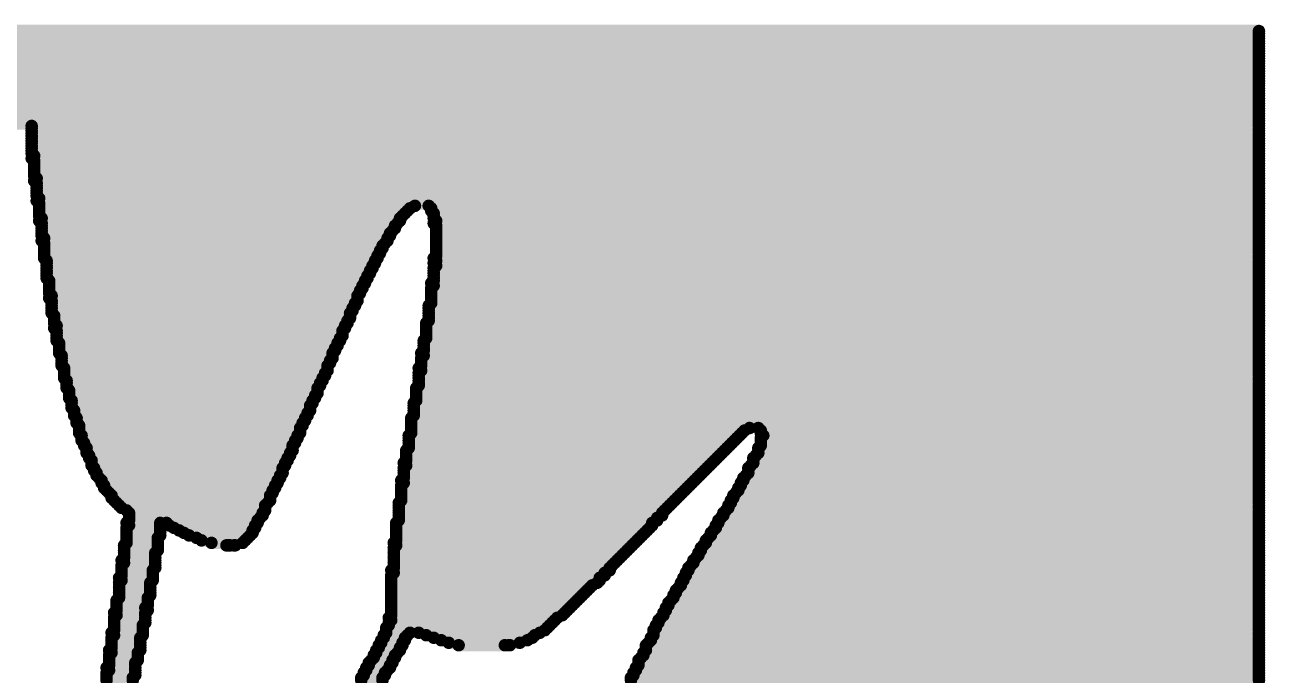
# Model space of a CAD drawing. Extents: x 0 to 127, y 0 to 167.
# Drawn here: x 49.51 to 54.56, y 104.44 to 107.09 of the extents above; entities that cross this region are included whole.
import ezdxf

# ---------------------------------------------------------------- set-up
doc = ezdxf.new("R2010")
doc.units = 0
doc.layers.add('2D_LINE_126', color=222, linetype='CONTINUOUS')

# ---------------------------------------------------------------- blocks, each defined once
blk = doc.blocks.new('SMOOTH_0$0508')
at = {"const_width": 0.0254}
blk.add_lwpolyline([(-0.0127, 0, 1), (0.0127, 0, 1)], format="xyb", close=True, dxfattribs=at)
blk = doc.blocks.new('DRAWING_3017')
at = {"layer": '2D_LINE_126', "const_width": 0.0508}
for points in [[(-1.64592, 14.35608), (8.5598, 14.35608)], [(-1.64592, 14.34592), (8.5598, 14.34592)], [(-1.64592, 14.33576), (8.5598, 14.33576)], [(-1.64592, 14.3256), (8.5598, 14.3256)], [(-1.64592, 14.31544), (8.5598, 14.31544)], [(-1.64592, 14.30528), (8.5598, 14.30528)], [(-1.64592, 14.29512), (8.5598, 14.29512)], [(-1.64592, 14.28496), (8.5598, 14.28496)], [(-1.64592, 14.2748), (8.5598, 14.2748)], [(-1.64592, 14.26464), (8.5598, 14.26464)], [(-1.64592, 14.25448), (8.5598, 14.25448)], [(-1.64592, 14.24432), (8.5598, 14.24432)], [(-1.64592, 14.23416), (8.5598, 14.23416)], [(-1.64592, 14.224), (8.5598, 14.224)], [(-1.64592, 14.21384), (8.5598, 14.21384)], [(-1.64592, 14.20368), (8.5598, 14.20368)], [(-1.64592, 14.19352), (8.5598, 14.19352)], [(-1.64592, 14.18336), (8.5598, 14.18336)], [(-1.64592, 14.1732), (8.5598, 14.1732)], [(-1.64592, 14.16304), (8.5598, 14.16304)], [(-1.64592, 14.15288), (8.5598, 14.15288)], [(-1.64592, 14.14272), (8.5598, 14.14272)], [(-1.64592, 14.13256), (8.5598, 14.13256)], [(-1.64592, 14.1224), (8.5598, 14.1224)], [(-1.64592, 14.11224), (8.5598, 14.11224)], [(-1.64592, 14.10208), (8.5598, 14.10208)], [(-1.64592, 14.09192), (8.5598, 14.09192)], [(-1.64592, 14.08176), (8.5598, 14.08176)], [(-1.64592, 14.0716), (8.5598, 14.0716)], [(-1.64592, 14.06144), (8.5598, 14.06144)], [(-1.64592, 14.05128), (8.5598, 14.05128)], [(-1.64592, 14.04112), (8.5598, 14.04112)], [(-1.64592, 14.03096), (8.5598, 14.03096)], [(-1.64592, 14.0208), (8.5598, 14.0208)], [(-1.64592, 14.01064), (8.5598, 14.01064)], [(-1.64592, 14.00048), (8.5598, 14.00048)], [(-1.64592, 13.99032), (8.5598, 13.99032)], [(-1.64592, 13.98016), (8.5598, 13.98016)], [(3.56616, 13.97), (8.5598, 13.97)], [(3.56616, 13.95984), (8.5598, 13.95984)], [(3.56616, 13.94968), (8.5598, 13.94968)], [(3.56616, 13.93952), (8.5598, 13.93952)], [(3.56616, 13.92936), (8.5598, 13.92936)], [(3.56616, 13.9192), (8.5598, 13.9192)], [(3.56616, 13.90904), (8.5598, 13.90904)], [(3.56616, 13.89888), (8.5598, 13.89888)], [(3.56616, 13.88872), (8.5598, 13.88872)], [(3.56616, 13.87856), (8.5598, 13.87856)], [(3.56616, 13.8684), (8.5598, 13.8684)], [(3.56616, 13.85824), (8.5598, 13.85824)], [(3.56616, 13.83792), (8.5598, 13.83792)], [(3.57632, 13.84808), (8.5598, 13.84808)], [(3.57632, 13.82776), (8.5598, 13.82776)], [(3.57632, 13.8176), (8.5598, 13.8176)], [(3.57632, 13.80744), (8.5598, 13.80744)], [(3.57632, 13.79728), (8.5598, 13.79728)], [(3.57632, 13.78712), (8.5598, 13.78712)], [(3.57632, 13.77696), (8.5598, 13.77696)], [(3.57632, 13.7668), (8.5598, 13.7668)], [(3.58648, 13.75664), (8.5598, 13.75664)], [(3.57632, 13.74648), (8.5598, 13.74648)], [(3.58648, 13.73632), (8.5598, 13.73632)], [(3.58648, 13.72616), (8.5598, 13.72616)], [(3.58648, 13.716), (8.5598, 13.716)], [(3.58648, 13.70584), (8.5598, 13.70584)], [(3.58648, 13.69568), (8.5598, 13.69568)], [(3.58648, 13.68552), (8.5598, 13.68552)], [(3.58648, 13.6652), (8.5598, 13.6652)], [(3.59664, 13.67536), (8.5598, 13.67536)], [(3.59664, 13.65504), (8.5598, 13.65504)], [(3.59664, 13.64488), (5.12572, 13.64488)], [(3.59664, 13.63472), (5.1054, 13.63472)], [(3.59664, 13.62456), (5.09524, 13.62456)], [(3.59664, 13.6144), (5.08508, 13.6144)], [(3.59664, 13.60424), (5.07492, 13.60424)], [(5.1816, 13.64488), (8.5598, 13.64488)], [(5.19176, 13.63472), (8.5598, 13.63472)], [(5.19176, 13.62456), (8.5598, 13.62456)], [(5.20192, 13.6144), (8.5598, 13.6144)], [(5.20192, 13.60424), (8.5598, 13.60424)], [(3.59664, 13.58392), (5.06476, 13.58392)], [(3.6068, 13.59408), (5.06476, 13.59408)], [(3.6068, 13.57376), (5.0546, 13.57376)], [(3.6068, 13.5636), (5.04444, 13.5636)], [(3.6068, 13.55344), (5.04444, 13.55344)], [(5.20192, 13.59408), (8.5598, 13.59408)], [(5.20192, 13.57376), (8.5598, 13.57376)], [(5.21208, 13.58392), (8.5598, 13.58392)], [(5.21208, 13.5636), (8.5598, 13.5636)], [(5.21208, 13.55344), (8.5598, 13.55344)], [(3.6068, 13.54328), (5.03428, 13.54328)], [(3.6068, 13.53312), (5.02412, 13.53312)], [(3.6068, 13.52296), (5.02412, 13.52296)], [(3.6068, 13.50264), (5.01396, 13.50264)], [(3.61696, 13.5128), (5.01396, 13.5128)], [(5.21208, 13.54328), (8.5598, 13.54328)], [(5.21208, 13.53312), (8.5598, 13.53312)], [(5.21208, 13.52296), (8.5598, 13.52296)], [(5.21208, 13.5128), (8.5598, 13.5128)], [(5.21208, 13.50264), (8.5598, 13.50264)], [(3.61696, 13.49248), (5.0038, 13.49248)], [(3.61696, 13.48232), (4.99364, 13.48232)], [(3.61696, 13.47216), (4.99364, 13.47216)], [(3.61696, 13.462), (4.98348, 13.462)], [(3.61696, 13.45184), (4.98348, 13.45184)], [(5.21208, 13.49248), (8.5598, 13.49248)], [(5.21208, 13.48232), (8.5598, 13.48232)], [(5.21208, 13.47216), (8.5598, 13.47216)], [(5.21208, 13.462), (8.5598, 13.462)], [(5.21208, 13.45184), (8.5598, 13.45184)], [(3.61696, 13.44168), (4.97332, 13.44168)], [(3.61696, 13.43152), (4.97332, 13.43152)], [(3.62712, 13.42136), (4.96316, 13.42136)], [(3.62712, 13.4112), (4.96316, 13.4112)], [(3.62712, 13.40104), (4.953, 13.40104)], [(5.20192, 13.43152), (8.5598, 13.43152)], [(5.20192, 13.4112), (8.5598, 13.4112)], [(5.21208, 13.44168), (8.5598, 13.44168)], [(5.21208, 13.42136), (8.5598, 13.42136)], [(5.21208, 13.40104), (8.5598, 13.40104)], [(3.62712, 13.39088), (4.953, 13.39088)], [(3.62712, 13.38072), (4.94284, 13.38072)], [(3.62712, 13.37056), (4.94284, 13.37056)], [(3.62712, 13.3604), (4.93268, 13.3604)], [(3.62712, 13.35024), (4.93268, 13.35024)], [(5.20192, 13.39088), (8.5598, 13.39088)], [(5.20192, 13.38072), (8.5598, 13.38072)], [(5.20192, 13.37056), (8.5598, 13.37056)], [(5.20192, 13.3604), (8.5598, 13.3604)], [(5.20192, 13.35024), (8.5598, 13.35024)], [(3.63728, 13.34008), (4.92252, 13.34008)], [(3.63728, 13.32992), (4.92252, 13.32992)], [(3.63728, 13.31976), (4.91236, 13.31976)], [(3.63728, 13.3096), (4.91236, 13.3096)], [(3.63728, 13.29944), (4.9022, 13.29944)], [(5.19176, 13.32992), (8.5598, 13.32992)], [(5.19176, 13.3096), (8.5598, 13.3096)], [(5.19176, 13.29944), (8.5598, 13.29944)], [(5.20192, 13.34008), (8.5598, 13.34008)], [(5.20192, 13.31976), (8.5598, 13.31976)], [(3.63728, 13.28928), (4.9022, 13.28928)], [(3.63728, 13.26896), (4.89204, 13.26896)], [(3.64744, 13.27912), (4.89204, 13.27912)], [(3.64744, 13.2588), (4.89204, 13.2588)], [(3.64744, 13.24864), (4.88188, 13.24864)], [(5.19176, 13.28928), (8.5598, 13.28928)], [(5.19176, 13.27912), (8.5598, 13.27912)], [(5.19176, 13.26896), (8.5598, 13.26896)], [(5.19176, 13.2588), (8.5598, 13.2588)], [(5.19176, 13.24864), (8.5598, 13.24864)], [(3.64744, 13.23848), (4.88188, 13.23848)], [(3.64744, 13.22832), (4.87172, 13.22832)], [(3.64744, 13.21816), (4.87172, 13.21816)], [(3.64744, 13.208), (4.86156, 13.208)], [(3.6576, 13.19784), (4.86156, 13.19784)], [(5.1816, 13.23848), (8.5598, 13.23848)], [(5.1816, 13.22832), (8.5598, 13.22832)], [(5.1816, 13.21816), (8.5598, 13.21816)], [(5.1816, 13.208), (8.5598, 13.208)], [(5.1816, 13.19784), (8.5598, 13.19784)], [(3.6576, 13.18768), (4.86156, 13.18768)], [(3.6576, 13.17752), (4.8514, 13.17752)], [(3.6576, 13.16736), (4.8514, 13.16736)], [(3.66776, 13.1572), (4.84124, 13.1572)], [(5.17144, 13.16736), (8.5598, 13.16736)], [(5.17144, 13.1572), (8.5598, 13.1572)], [(5.1816, 13.18768), (8.5598, 13.18768)], [(5.1816, 13.17752), (8.5598, 13.17752)], [(3.6576, 13.14704), (4.84124, 13.14704)], [(3.66776, 13.13688), (4.83108, 13.13688)], [(3.66776, 13.12672), (4.83108, 13.12672)], [(3.66776, 13.11656), (4.83108, 13.11656)], [(3.66776, 13.1064), (4.82092, 13.1064)], [(5.17144, 13.14704), (8.5598, 13.14704)], [(5.17144, 13.13688), (8.5598, 13.13688)], [(5.17144, 13.12672), (8.5598, 13.12672)], [(5.17144, 13.11656), (8.5598, 13.11656)], [(5.17144, 13.1064), (8.5598, 13.1064)], [(3.66776, 13.09624), (4.82092, 13.09624)], [(3.67792, 13.08608), (4.81076, 13.08608)], [(3.67792, 13.07592), (4.81076, 13.07592)], [(3.67792, 13.06576), (4.8006, 13.06576)], [(3.67792, 13.0556), (4.8006, 13.0556)], [(5.16128, 13.09624), (8.5598, 13.09624)], [(5.16128, 13.08608), (8.5598, 13.08608)], [(5.16128, 13.07592), (8.5598, 13.07592)], [(5.16128, 13.06576), (8.5598, 13.06576)], [(5.16128, 13.0556), (8.5598, 13.0556)], [(3.67792, 13.04544), (4.79044, 13.04544)], [(3.68808, 13.03528), (4.79044, 13.03528)], [(3.68808, 13.02512), (4.79044, 13.02512)], [(3.68808, 13.01496), (4.78028, 13.01496)], [(3.68808, 13.0048), (4.78028, 13.0048)], [(5.15112, 13.04544), (8.5598, 13.04544)], [(5.15112, 13.02512), (8.5598, 13.02512)], [(5.15112, 13.01496), (8.5598, 13.01496)], [(5.15112, 13.0048), (8.5598, 13.0048)], [(5.16128, 13.03528), (8.5598, 13.03528)], [(3.68808, 12.99464), (4.77012, 12.99464)], [(3.69824, 12.98448), (4.77012, 12.98448)], [(3.69824, 12.97432), (4.77012, 12.97432)], [(3.69824, 12.96416), (4.75996, 12.96416)], [(3.69824, 12.954), (4.75996, 12.954)], [(5.14096, 12.98448), (8.5598, 12.98448)], [(5.14096, 12.96416), (8.5598, 12.96416)], [(5.14096, 12.954), (8.5598, 12.954)], [(5.15112, 12.99464), (8.5598, 12.99464)], [(5.15112, 12.97432), (8.5598, 12.97432)], [(3.69824, 12.94384), (4.7498, 12.94384)], [(3.7084, 12.93368), (4.7498, 12.93368)], [(3.7084, 12.92352), (4.73964, 12.92352)], [(3.7084, 12.91336), (4.73964, 12.91336)], [(3.7084, 12.9032), (4.72948, 12.9032)], [(5.1308, 12.9032), (8.5598, 12.9032)], [(5.14096, 12.94384), (8.5598, 12.94384)], [(5.14096, 12.93368), (8.5598, 12.93368)], [(5.14096, 12.92352), (8.5598, 12.92352)], [(5.14096, 12.91336), (8.5598, 12.91336)], [(3.71856, 12.89304), (4.72948, 12.89304)], [(3.71856, 12.88288), (4.72948, 12.88288)], [(3.71856, 12.87272), (4.71932, 12.87272)], [(3.71856, 12.86256), (4.71932, 12.86256)], [(3.72872, 12.8524), (4.70916, 12.8524)], [(5.1308, 12.89304), (8.5598, 12.89304)], [(5.1308, 12.88288), (8.5598, 12.88288)], [(5.1308, 12.87272), (8.5598, 12.87272)], [(5.1308, 12.86256), (8.5598, 12.86256)], [(5.1308, 12.8524), (8.5598, 12.8524)], [(3.72872, 12.84224), (4.70916, 12.84224)], [(3.72872, 12.83208), (4.699, 12.83208)], [(3.72872, 12.82192), (4.699, 12.82192)], [(3.73888, 12.81176), (4.699, 12.81176)], [(3.73888, 12.8016), (4.68884, 12.8016)], [(5.12064, 12.84224), (8.5598, 12.84224)], [(5.12064, 12.83208), (8.5598, 12.83208)], [(5.12064, 12.82192), (8.5598, 12.82192)], [(5.12064, 12.81176), (8.5598, 12.81176)], [(5.12064, 12.8016), (8.5598, 12.8016)], [(3.73888, 12.79144), (4.68884, 12.79144)], [(3.74904, 12.78128), (4.67868, 12.78128)], [(3.74904, 12.77112), (4.67868, 12.77112)], [(3.74904, 12.76096), (4.66852, 12.76096)], [(3.7592, 12.7508), (4.66852, 12.7508)], [(5.11048, 12.78128), (8.5598, 12.78128)], [(5.11048, 12.77112), (8.5598, 12.77112)], [(5.11048, 12.76096), (8.5598, 12.76096)], [(5.11048, 12.7508), (8.5598, 12.7508)], [(5.12064, 12.79144), (8.5598, 12.79144)], [(3.7592, 12.74064), (4.65836, 12.74064)], [(3.7592, 12.73048), (4.65836, 12.73048)], [(3.7592, 12.72032), (4.65836, 12.72032)], [(3.76936, 12.71016), (4.6482, 12.71016)], [(3.76936, 12.7), (4.6482, 12.7)], [(5.10032, 12.71016), (6.44652, 12.71016)], [(5.10032, 12.7), (6.43636, 12.7)], [(5.11048, 12.74064), (6.48716, 12.74064)], [(5.11048, 12.73048), (6.46684, 12.73048)], [(5.11048, 12.72032), (6.45668, 12.72032)], [(6.52272, 12.74064), (8.5598, 12.74064)], [(6.53288, 12.73048), (8.5598, 12.73048)], [(6.53288, 12.72032), (8.5598, 12.72032)], [(6.53288, 12.7), (8.5598, 12.7)], [(6.54304, 12.71016), (8.5598, 12.71016)], [(3.76936, 12.68984), (4.63804, 12.68984)], [(3.77952, 12.67968), (4.63804, 12.67968)], [(3.77952, 12.66952), (4.62788, 12.66952)], [(3.78968, 12.65936), (4.62788, 12.65936)], [(3.78968, 12.6492), (4.62788, 12.6492)], [(5.09016, 12.6492), (6.38556, 12.6492)], [(5.10032, 12.68984), (6.4262, 12.68984)], [(5.10032, 12.67968), (6.41604, 12.67968)], [(5.10032, 12.66952), (6.40588, 12.66952)], [(5.10032, 12.65936), (6.39572, 12.65936)], [(6.52272, 12.65936), (8.5598, 12.65936)], [(6.52272, 12.6492), (8.5598, 12.6492)], [(6.53288, 12.68984), (8.5598, 12.68984)], [(6.53288, 12.67968), (8.5598, 12.67968)], [(6.53288, 12.66952), (8.5598, 12.66952)], [(3.78968, 12.63904), (4.61772, 12.63904)], [(3.79984, 12.62888), (4.61772, 12.62888)], [(3.79984, 12.61872), (4.60756, 12.61872)], [(3.81, 12.60856), (4.60756, 12.60856)], [(3.81, 12.5984), (4.5974, 12.5984)], [(5.08, 12.5984), (6.33476, 12.5984)], [(5.09016, 12.63904), (6.3754, 12.63904)], [(5.09016, 12.62888), (6.36524, 12.62888)], [(5.09016, 12.61872), (6.35508, 12.61872)], [(5.09016, 12.60856), (6.34492, 12.60856)], [(6.5024, 12.61872), (8.5598, 12.61872)], [(6.5024, 12.60856), (8.5598, 12.60856)], [(6.5024, 12.5984), (8.5598, 12.5984)], [(6.51256, 12.62888), (8.5598, 12.62888)], [(6.52272, 12.63904), (8.5598, 12.63904)], [(3.81, 12.58824), (4.5974, 12.58824)], [(3.82016, 12.57808), (4.58724, 12.57808)], [(3.82016, 12.56792), (4.58724, 12.56792)], [(3.83032, 12.55776), (4.58724, 12.55776)], [(3.83032, 12.5476), (4.57708, 12.5476)], [(5.08, 12.57808), (6.31444, 12.57808)], [(5.08, 12.56792), (6.30428, 12.56792)], [(5.08, 12.55776), (6.29412, 12.55776)], [(5.08, 12.5476), (6.28396, 12.5476)], [(5.09016, 12.58824), (6.3246, 12.58824)], [(6.47192, 12.5476), (8.5598, 12.5476)], [(6.48208, 12.57808), (8.5598, 12.57808)], [(6.48208, 12.56792), (8.5598, 12.56792)], [(6.48208, 12.55776), (8.5598, 12.55776)], [(6.49224, 12.58824), (8.5598, 12.58824)], [(3.84048, 12.53744), (4.57708, 12.53744)], [(3.85064, 12.52728), (4.56692, 12.52728)], [(3.85064, 12.51712), (4.56692, 12.51712)], [(3.8608, 12.50696), (4.55676, 12.50696)], [(3.8608, 12.4968), (4.55676, 12.4968)], [(5.06984, 12.52728), (6.26364, 12.52728)], [(5.06984, 12.50696), (6.24332, 12.50696)], [(5.06984, 12.4968), (6.23316, 12.4968)], [(5.08, 12.53744), (6.2738, 12.53744)], [(5.08, 12.51712), (6.25348, 12.51712)], [(6.44144, 12.4968), (8.5598, 12.4968)], [(6.4516, 12.51712), (8.5598, 12.51712)], [(6.4516, 12.50696), (8.5598, 12.50696)], [(6.46176, 12.53744), (8.5598, 12.53744)], [(6.46176, 12.52728), (8.5598, 12.52728)], [(3.87096, 12.48664), (4.5466, 12.48664)], [(3.88112, 12.47648), (4.5466, 12.47648)], [(3.89128, 12.46632), (4.53644, 12.46632)], [(3.89128, 12.45616), (4.53644, 12.45616)], [(3.90144, 12.446), (4.53644, 12.446)], [(5.06984, 12.48664), (6.223, 12.48664)], [(5.06984, 12.47648), (6.21284, 12.47648)], [(5.06984, 12.46632), (6.20268, 12.46632)], [(5.06984, 12.45616), (6.19252, 12.45616)], [(5.06984, 12.446), (6.18236, 12.446)], [(6.41096, 12.446), (8.5598, 12.446)], [(6.42112, 12.46632), (8.5598, 12.46632)], [(6.42112, 12.45616), (8.5598, 12.45616)], [(6.43128, 12.47648), (8.5598, 12.47648)], [(6.44144, 12.48664), (8.5598, 12.48664)], [(3.9116, 12.43584), (4.52628, 12.43584)], [(3.92176, 12.42568), (4.51612, 12.42568)], [(3.93192, 12.41552), (4.51612, 12.41552)], [(3.95224, 12.40536), (4.51612, 12.40536)], [(3.9624, 12.3952), (4.50596, 12.3952)], [(5.05968, 12.43584), (6.1722, 12.43584)], [(5.05968, 12.42568), (6.16204, 12.42568)], [(5.05968, 12.41552), (6.15188, 12.41552)], [(5.05968, 12.40536), (6.14172, 12.40536)], [(5.05968, 12.3952), (6.13156, 12.3952)], [(6.38048, 12.3952), (8.5598, 12.3952)], [(6.39064, 12.40536), (8.5598, 12.40536)], [(6.4008, 12.42568), (8.5598, 12.42568)], [(6.4008, 12.41552), (8.5598, 12.41552)], [(6.41096, 12.43584), (8.5598, 12.43584)], [(3.95224, 12.35456), (4.0894, 12.35456)], [(3.9624, 12.38504), (4.50596, 12.38504)], [(3.9624, 12.37488), (4.4958, 12.37488)], [(3.9624, 12.36472), (4.48564, 12.36472)], [(3.9624, 12.3444), (4.0894, 12.3444)], [(4.1148, 12.35456), (4.48564, 12.35456)], [(4.12496, 12.3444), (4.47548, 12.3444)], [(5.04952, 12.35456), (6.09092, 12.35456)], [(5.04952, 12.3444), (6.09092, 12.3444)], [(5.05968, 12.38504), (6.13156, 12.38504)], [(5.05968, 12.37488), (6.11124, 12.37488)], [(5.05968, 12.36472), (6.11124, 12.36472)], [(6.35, 12.3444), (8.5598, 12.3444)], [(6.36016, 12.36472), (8.5598, 12.36472)], [(6.36016, 12.35456), (8.5598, 12.35456)], [(6.37032, 12.37488), (8.5598, 12.37488)], [(6.38048, 12.38504), (8.5598, 12.38504)], [(3.95224, 12.33424), (4.0894, 12.33424)], [(3.95224, 12.32408), (4.0894, 12.32408)], [(3.95224, 12.31392), (4.0894, 12.31392)], [(3.95224, 12.30376), (4.0894, 12.30376)], [(3.95224, 12.2936), (4.07924, 12.2936)], [(4.14528, 12.33424), (4.47548, 12.33424)], [(4.1656, 12.32408), (4.46532, 12.32408)], [(4.18592, 12.31392), (4.46532, 12.31392)], [(4.20624, 12.30376), (4.45516, 12.30376)], [(4.23672, 12.2936), (4.445, 12.2936)], [(5.04952, 12.33424), (6.08076, 12.33424)], [(5.04952, 12.32408), (6.0706, 12.32408)], [(5.04952, 12.31392), (6.06044, 12.31392)], [(5.04952, 12.30376), (6.05028, 12.30376)], [(5.04952, 12.2936), (6.04012, 12.2936)], [(6.31952, 12.2936), (8.5598, 12.2936)], [(6.32968, 12.31392), (8.5598, 12.31392)], [(6.32968, 12.30376), (8.5598, 12.30376)], [(6.33984, 12.32408), (8.5598, 12.32408)], [(6.35, 12.33424), (8.5598, 12.33424)], [(3.94208, 12.26312), (4.07924, 12.26312)], [(3.94208, 12.25296), (4.07924, 12.25296)], [(3.94208, 12.2428), (4.07924, 12.2428)], [(3.95224, 12.28344), (4.07924, 12.28344)], [(3.95224, 12.27328), (4.07924, 12.27328)], [(4.25704, 12.28344), (4.43484, 12.28344)], [(4.29768, 12.27328), (4.42468, 12.27328)], [(4.35864, 12.26312), (4.37388, 12.26312)], [(4.38912, 12.26312), (4.3942, 12.26312)], [(5.03936, 12.27328), (6.0198, 12.27328)], [(5.03936, 12.25296), (5.99948, 12.25296)], [(5.03936, 12.2428), (5.98932, 12.2428)], [(5.04952, 12.28344), (6.02996, 12.28344)], [(5.04952, 12.26312), (6.00964, 12.26312)], [(6.28904, 12.25296), (8.5598, 12.25296)], [(6.28904, 12.2428), (8.5598, 12.2428)], [(6.2992, 12.26312), (8.5598, 12.26312)], [(6.30936, 12.28344), (8.5598, 12.28344)], [(6.30936, 12.27328), (8.5598, 12.27328)], [(3.93192, 12.20216), (4.06908, 12.20216)], [(3.94208, 12.23264), (4.06908, 12.23264)], [(3.94208, 12.22248), (4.06908, 12.22248)], [(3.94208, 12.21232), (4.06908, 12.21232)], [(3.94208, 12.192), (4.06908, 12.192)], [(5.03936, 12.23264), (5.97916, 12.23264)], [(5.03936, 12.22248), (5.969, 12.22248)], [(5.03936, 12.21232), (5.95884, 12.21232)], [(5.03936, 12.20216), (5.94868, 12.20216)], [(5.03936, 12.192), (5.93852, 12.192)], [(6.25856, 12.20216), (8.5598, 12.20216)], [(6.25856, 12.192), (8.5598, 12.192)], [(6.26872, 12.21232), (8.5598, 12.21232)], [(6.27888, 12.23264), (8.5598, 12.23264)], [(6.27888, 12.22248), (8.5598, 12.22248)], [(3.93192, 12.18184), (4.06908, 12.18184)], [(3.93192, 12.17168), (4.06908, 12.17168)], [(3.93192, 12.16152), (4.05892, 12.16152)], [(3.93192, 12.15136), (4.05892, 12.15136)], [(3.93192, 12.1412), (4.05892, 12.1412)], [(5.0292, 12.16152), (5.9182, 12.16152)], [(5.0292, 12.1412), (5.89788, 12.1412)], [(5.03936, 12.18184), (5.92836, 12.18184)], [(5.03936, 12.17168), (5.9182, 12.17168)], [(5.03936, 12.15136), (5.89788, 12.15136)], [(6.22808, 12.15136), (8.5598, 12.15136)], [(6.22808, 12.1412), (8.5598, 12.1412)], [(6.23824, 12.17168), (8.5598, 12.17168)], [(6.23824, 12.16152), (8.5598, 12.16152)], [(6.2484, 12.18184), (8.5598, 12.18184)], [(3.92176, 12.13104), (4.05892, 12.13104)], [(3.92176, 12.11072), (4.04876, 12.11072)], [(3.92176, 12.10056), (4.04876, 12.10056)], [(3.92176, 12.0904), (4.04876, 12.0904)], [(3.93192, 12.12088), (4.05892, 12.12088)], [(5.0292, 12.13104), (5.87756, 12.13104)], [(5.0292, 12.12088), (5.87756, 12.12088)], [(5.0292, 12.11072), (5.8674, 12.11072)], [(5.0292, 12.10056), (5.84708, 12.10056)], [(5.0292, 12.0904), (5.83692, 12.0904)], [(6.1976, 12.0904), (8.5598, 12.0904)], [(6.20776, 12.11072), (8.5598, 12.11072)], [(6.20776, 12.10056), (8.5598, 12.10056)], [(6.21792, 12.13104), (8.5598, 12.13104)], [(6.21792, 12.12088), (8.5598, 12.12088)], [(3.9116, 12.0396), (4.0386, 12.0396)], [(3.92176, 12.08024), (4.04876, 12.08024)], [(3.92176, 12.07008), (4.04876, 12.07008)], [(3.92176, 12.05992), (4.04876, 12.05992)], [(3.92176, 12.04976), (4.0386, 12.04976)], [(5.0292, 12.08024), (5.82676, 12.08024)], [(5.0292, 12.07008), (5.8166, 12.07008)], [(5.0292, 12.05992), (5.80644, 12.05992)], [(5.0292, 12.04976), (5.79628, 12.04976)], [(5.0292, 12.0396), (5.78612, 12.0396)], [(6.16712, 12.0396), (8.5598, 12.0396)], [(6.17728, 12.05992), (8.5598, 12.05992)], [(6.17728, 12.04976), (8.5598, 12.04976)], [(6.18744, 12.08024), (8.5598, 12.08024)], [(6.18744, 12.07008), (8.5598, 12.07008)], [(3.90144, 11.9888), (4.02844, 11.9888)], [(3.9116, 12.02944), (4.0386, 12.02944)], [(3.9116, 12.01928), (4.0386, 12.01928)], [(3.9116, 12.00912), (4.02844, 12.00912)], [(3.9116, 11.99896), (4.0386, 11.99896)], [(5.0292, 12.02944), (5.77596, 12.02944)], [(5.0292, 12.01928), (5.7658, 12.01928)], [(5.0292, 12.00912), (5.75564, 12.00912)], [(5.0292, 11.99896), (5.74548, 11.99896)], [(5.0292, 11.9888), (5.73532, 11.9888)], [(6.13664, 11.9888), (8.5598, 11.9888)], [(6.1468, 12.00912), (8.5598, 12.00912)], [(6.1468, 11.99896), (8.5598, 11.99896)], [(6.15696, 12.02944), (8.5598, 12.02944)], [(6.15696, 12.01928), (8.5598, 12.01928)], [(3.90144, 11.96848), (4.02844, 11.96848)], [(3.90144, 11.95832), (4.02844, 11.95832)], [(3.90144, 11.94816), (4.02844, 11.94816)], [(3.90144, 11.938), (4.01828, 11.938)], [(3.9116, 11.97864), (4.02844, 11.97864)], [(5.01904, 11.96848), (5.70484, 11.96848)], [(5.01904, 11.94816), (5.68452, 11.94816)], [(5.01904, 11.938), (5.67436, 11.938)], [(5.0292, 11.97864), (5.72516, 11.97864)], [(5.0292, 11.95832), (5.69468, 11.95832)], [(6.10616, 11.938), (8.5598, 11.938)], [(6.11632, 11.95832), (8.5598, 11.95832)], [(6.11632, 11.94816), (8.5598, 11.94816)], [(6.12648, 11.96848), (8.5598, 11.96848)], [(6.13664, 11.97864), (8.5598, 11.97864)], [(3.89128, 11.90752), (4.01828, 11.90752)], [(3.89128, 11.8872), (4.00812, 11.8872)], [(3.90144, 11.92784), (4.01828, 11.92784)], [(3.90144, 11.91768), (4.01828, 11.91768)], [(3.90144, 11.89736), (4.01828, 11.89736)], [(4.99872, 11.89736), (5.09524, 11.89736)], [(4.99872, 11.8872), (5.08508, 11.8872)], [(5.00888, 11.92784), (5.6642, 11.92784)], [(5.00888, 11.91768), (5.65404, 11.91768)], [(5.00888, 11.90752), (5.1054, 11.90752)], [(5.14096, 11.90752), (5.63372, 11.90752)], [(5.17144, 11.89736), (5.6134, 11.89736)], [(5.20192, 11.8872), (5.60324, 11.8872)], [(6.08584, 11.8872), (8.5598, 11.8872)], [(6.096, 11.91768), (8.5598, 11.91768)], [(6.096, 11.90752), (8.5598, 11.90752)], [(6.096, 11.89736), (8.5598, 11.89736)], [(6.10616, 11.92784), (8.5598, 11.92784)], [(3.88112, 11.8364), (4.00812, 11.8364)], [(3.89128, 11.87704), (4.00812, 11.87704)], [(3.89128, 11.86688), (4.00812, 11.86688)], [(3.89128, 11.85672), (4.00812, 11.85672)], [(3.89128, 11.84656), (4.00812, 11.84656)], [(4.96824, 11.8364), (5.06476, 11.8364)], [(4.9784, 11.85672), (5.07492, 11.85672)], [(4.9784, 11.84656), (5.06476, 11.84656)], [(4.98856, 11.87704), (5.08508, 11.87704)], [(4.98856, 11.86688), (5.07492, 11.86688)], [(5.2324, 11.87704), (5.58292, 11.87704)], [(5.26288, 11.86688), (5.55244, 11.86688)], [(5.30352, 11.85672), (5.49148, 11.85672)], [(5.50672, 11.85672), (5.5118, 11.85672)], [(6.06552, 11.85672), (8.5598, 11.85672)], [(6.06552, 11.84656), (8.5598, 11.84656)], [(6.06552, 11.8364), (8.5598, 11.8364)], [(6.07568, 11.86688), (8.5598, 11.86688)], [(6.08584, 11.87704), (8.5598, 11.87704)], [(3.88112, 11.81608), (3.99796, 11.81608)], [(3.88112, 11.80592), (3.99796, 11.80592)], [(3.88112, 11.79576), (3.99796, 11.79576)], [(3.88112, 11.7856), (3.9878, 11.7856)], [(3.89128, 11.82624), (3.99796, 11.82624)], [(4.93776, 11.7856), (5.03428, 11.7856)], [(4.94792, 11.79576), (5.03428, 11.79576)], [(4.95808, 11.81608), (5.04444, 11.81608)], [(4.95808, 11.80592), (5.04444, 11.80592)], [(4.96824, 11.82624), (5.0546, 11.82624)], [(6.03504, 11.79576), (8.5598, 11.79576)], [(6.03504, 11.7856), (8.5598, 11.7856)], [(6.0452, 11.80592), (8.5598, 11.80592)], [(6.05536, 11.82624), (8.5598, 11.82624)], [(6.05536, 11.81608), (8.5598, 11.81608)], [(3.87096, 11.76528), (3.9878, 11.76528)], [(3.87096, 11.74496), (3.9878, 11.74496)], [(3.87096, 11.7348), (3.9878, 11.7348)], [(3.88112, 11.77544), (3.9878, 11.77544)], [(3.88112, 11.75512), (3.9878, 11.75512)], [(4.91744, 11.74496), (5.0038, 11.74496)], [(4.91744, 11.7348), (5.0038, 11.7348)], [(4.9276, 11.76528), (5.02412, 11.76528)], [(4.9276, 11.75512), (5.01396, 11.75512)], [(4.93776, 11.77544), (5.02412, 11.77544)], [(6.01472, 11.74496), (8.5598, 11.74496)], [(6.01472, 11.7348), (8.5598, 11.7348)], [(6.02488, 11.76528), (8.5598, 11.76528)], [(6.02488, 11.75512), (8.5598, 11.75512)], [(6.03504, 11.77544), (8.5598, 11.77544)], [(3.87096, 11.72464), (3.97764, 11.72464)], [(3.87096, 11.71448), (3.97764, 11.71448)], [(4.90728, 11.72464), (4.99364, 11.72464)], [(4.90728, 11.71448), (4.99364, 11.71448)], [(6.00456, 11.72464), (8.5598, 11.72464)], [(6.00456, 11.71448), (8.5598, 11.71448)]]:
    blk.add_lwpolyline(points, dxfattribs=at)
at = {"layer": '2D_LINE_126'}
for p in [(8.5598, 14.35608), (8.5598, 14.34592), (8.5598, 14.33576), (8.5598, 14.3256), (8.5598, 14.31544), (8.5598, 14.30528), (8.5598, 14.29512), (8.5598, 14.28496), (8.5598, 14.2748), (8.5598, 14.26464), (8.5598, 14.25448), (8.5598, 14.24432), (8.5598, 14.23416), (8.5598, 14.224), (8.5598, 14.21384), (8.5598, 14.20368), (8.5598, 14.19352), (8.5598, 14.18336), (8.5598, 14.1732), (8.5598, 14.16304), (8.5598, 14.15288), (8.5598, 14.14272), (8.5598, 14.13256), (8.5598, 14.1224), (8.5598, 14.11224), (8.5598, 14.10208), (8.5598, 14.09192), (8.5598, 14.08176), (8.5598, 14.0716), (8.5598, 14.06144), (8.5598, 14.05128), (8.5598, 14.04112), (8.5598, 14.03096), (8.5598, 14.0208), (8.5598, 14.01064), (3.56616, 13.97), (3.56616, 13.95984), (8.5598, 14.00048), (8.5598, 13.99032), (8.5598, 13.98016), (8.5598, 13.97), (8.5598, 13.95984), (3.56616, 13.94968), (3.56616, 13.93952), (3.56616, 13.92936), (3.56616, 13.9192), (3.56616, 13.90904), (8.5598, 13.94968), (8.5598, 13.93952), (8.5598, 13.92936), (8.5598, 13.9192), (8.5598, 13.90904), (3.56616, 13.89888), (3.56616, 13.88872), (3.56616, 13.87856), (3.56616, 13.8684), (3.56616, 13.85824), (8.5598, 13.89888), (8.5598, 13.88872), (8.5598, 13.87856), (8.5598, 13.8684), (8.5598, 13.85824), (3.56616, 13.83792), (3.57632, 13.84808), (3.57632, 13.82776), (3.57632, 13.8176), (3.57632, 13.80744), (8.5598, 13.84808), (8.5598, 13.83792), (8.5598, 13.82776), (8.5598, 13.8176), (8.5598, 13.80744), (3.57632, 13.79728), (3.57632, 13.78712), (3.57632, 13.77696), (3.57632, 13.7668), (3.58648, 13.75664), (8.5598, 13.79728), (8.5598, 13.78712), (8.5598, 13.77696), (8.5598, 13.7668), (8.5598, 13.75664), (3.57632, 13.74648), (3.58648, 13.73632), (3.58648, 13.72616), (3.58648, 13.716), (3.58648, 13.70584), (8.5598, 13.74648), (8.5598, 13.73632), (8.5598, 13.72616), (8.5598, 13.716), (8.5598, 13.70584), (3.58648, 13.69568), (3.58648, 13.68552), (3.58648, 13.6652), (3.59664, 13.67536), (3.59664, 13.65504), (8.5598, 13.69568), (8.5598, 13.68552), (8.5598, 13.67536), (8.5598, 13.6652), (8.5598, 13.65504), (3.59664, 13.64488), (3.59664, 13.63472), (3.59664, 13.62456), (3.59664, 13.6144), (3.59664, 13.60424), (5.07492, 13.60424), (5.08508, 13.6144), (5.09524, 13.62456), (5.1054, 13.63472), (5.12572, 13.64488), (5.1816, 13.64488), (5.19176, 13.63472), (5.19176, 13.62456), (5.20192, 13.6144), (5.20192, 13.60424), (8.5598, 13.64488), (8.5598, 13.63472), (8.5598, 13.62456), (8.5598, 13.6144), (8.5598, 13.60424), (3.59664, 13.58392), (3.6068, 13.59408), (3.6068, 13.57376), (3.6068, 13.5636), (3.6068, 13.55344), (5.04444, 13.5636), (5.04444, 13.55344), (5.0546, 13.57376), (5.06476, 13.59408), (5.06476, 13.58392), (5.20192, 13.59408), (5.20192, 13.57376), (5.21208, 13.58392), (5.21208, 13.5636), (5.21208, 13.55344), (8.5598, 13.59408), (8.5598, 13.58392), (8.5598, 13.57376), (8.5598, 13.5636), (8.5598, 13.55344), (3.6068, 13.54328), (3.6068, 13.53312), (3.6068, 13.52296), (3.6068, 13.50264), (3.61696, 13.5128), (5.01396, 13.5128), (5.01396, 13.50264), (5.02412, 13.53312), (5.02412, 13.52296), (5.03428, 13.54328), (5.21208, 13.54328), (5.21208, 13.53312), (5.21208, 13.52296), (5.21208, 13.5128), (5.21208, 13.50264), (8.5598, 13.54328), (8.5598, 13.53312), (8.5598, 13.52296), (8.5598, 13.5128), (8.5598, 13.50264), (3.61696, 13.49248), (3.61696, 13.48232), (3.61696, 13.47216), (3.61696, 13.462), (3.61696, 13.45184), (4.98348, 13.462), (4.98348, 13.45184), (4.99364, 13.48232), (4.99364, 13.47216), (5.0038, 13.49248), (5.21208, 13.49248), (5.21208, 13.48232), (5.21208, 13.47216), (5.21208, 13.462), (5.21208, 13.45184), (8.5598, 13.49248), (8.5598, 13.48232), (8.5598, 13.47216), (8.5598, 13.462), (8.5598, 13.45184), (3.61696, 13.44168), (3.61696, 13.43152), (3.62712, 13.42136), (3.62712, 13.4112), (3.62712, 13.40104), (4.953, 13.40104), (4.96316, 13.42136), (4.96316, 13.4112), (4.97332, 13.44168), (4.97332, 13.43152), (5.20192, 13.43152), (5.20192, 13.4112), (5.21208, 13.44168), (5.21208, 13.42136), (5.21208, 13.40104), (8.5598, 13.44168), (8.5598, 13.43152), (8.5598, 13.42136), (8.5598, 13.4112), (8.5598, 13.40104), (3.62712, 13.39088), (3.62712, 13.38072), (3.62712, 13.37056), (3.62712, 13.3604), (3.62712, 13.35024), (4.93268, 13.3604), (4.93268, 13.35024), (4.94284, 13.38072), (4.94284, 13.37056), (4.953, 13.39088), (5.20192, 13.39088), (5.20192, 13.38072), (5.20192, 13.37056), (5.20192, 13.3604), (5.20192, 13.35024), (8.5598, 13.39088), (8.5598, 13.38072), (8.5598, 13.37056), (8.5598, 13.3604), (8.5598, 13.35024), (3.63728, 13.34008), (3.63728, 13.32992), (3.63728, 13.31976), (3.63728, 13.3096), (3.63728, 13.29944), (4.9022, 13.29944), (4.91236, 13.31976), (4.91236, 13.3096), (4.92252, 13.34008), (4.92252, 13.32992), (5.19176, 13.32992), (5.19176, 13.3096), (5.19176, 13.29944), (5.20192, 13.34008), (5.20192, 13.31976), (8.5598, 13.34008), (8.5598, 13.32992), (8.5598, 13.31976), (8.5598, 13.3096), (8.5598, 13.29944), (3.63728, 13.28928), (3.63728, 13.26896), (3.64744, 13.27912), (3.64744, 13.2588), (3.64744, 13.24864), (4.88188, 13.24864), (4.89204, 13.27912), (4.89204, 13.26896), (4.89204, 13.2588), (4.9022, 13.28928), (5.19176, 13.28928), (5.19176, 13.27912), (5.19176, 13.26896), (5.19176, 13.2588), (5.19176, 13.24864), (8.5598, 13.28928), (8.5598, 13.27912), (8.5598, 13.26896), (8.5598, 13.2588), (8.5598, 13.24864), (3.64744, 13.23848), (3.64744, 13.22832), (3.64744, 13.21816), (3.64744, 13.208), (3.6576, 13.19784), (4.86156, 13.208), (4.86156, 13.19784), (4.87172, 13.22832), (4.87172, 13.21816), (4.88188, 13.23848), (5.1816, 13.23848), (5.1816, 13.22832), (5.1816, 13.21816), (5.1816, 13.208), (5.1816, 13.19784), (8.5598, 13.23848), (8.5598, 13.22832), (8.5598, 13.21816), (8.5598, 13.208), (8.5598, 13.19784), (3.6576, 13.18768), (3.6576, 13.17752), (3.6576, 13.16736), (3.66776, 13.1572), (4.84124, 13.1572), (4.8514, 13.17752), (4.8514, 13.16736), (4.86156, 13.18768), (5.17144, 13.16736), (5.17144, 13.1572), (5.1816, 13.18768), (5.1816, 13.17752), (8.5598, 13.18768), (8.5598, 13.17752), (8.5598, 13.16736), (8.5598, 13.1572), (3.6576, 13.14704), (3.66776, 13.13688), (3.66776, 13.12672), (3.66776, 13.11656), (3.66776, 13.1064), (4.82092, 13.1064), (4.83108, 13.13688), (4.83108, 13.12672), (4.83108, 13.11656), (4.84124, 13.14704), (5.17144, 13.14704), (5.17144, 13.13688), (5.17144, 13.12672), (5.17144, 13.11656), (5.17144, 13.1064), (8.5598, 13.14704), (8.5598, 13.13688), (8.5598, 13.12672), (8.5598, 13.11656), (8.5598, 13.1064), (3.66776, 13.09624), (3.67792, 13.08608), (3.67792, 13.07592), (3.67792, 13.06576), (3.67792, 13.0556), (4.8006, 13.06576), (4.8006, 13.0556), (4.81076, 13.08608), (4.81076, 13.07592), (4.82092, 13.09624), (5.16128, 13.09624), (5.16128, 13.08608), (5.16128, 13.07592), (5.16128, 13.06576), (5.16128, 13.0556), (8.5598, 13.09624), (8.5598, 13.08608), (8.5598, 13.07592), (8.5598, 13.06576), (8.5598, 13.0556), (3.67792, 13.04544), (3.68808, 13.03528), (3.68808, 13.02512), (3.68808, 13.01496), (3.68808, 13.0048), (4.78028, 13.01496), (4.78028, 13.0048), (4.79044, 13.04544), (4.79044, 13.03528), (4.79044, 13.02512), (5.15112, 13.04544), (5.15112, 13.02512), (5.15112, 13.01496), (5.15112, 13.0048), (5.16128, 13.03528), (8.5598, 13.04544), (8.5598, 13.03528), (8.5598, 13.02512), (8.5598, 13.01496), (8.5598, 13.0048), (3.68808, 12.99464), (3.69824, 12.98448), (3.69824, 12.97432), (3.69824, 12.96416), (3.69824, 12.954), (4.75996, 12.96416), (4.75996, 12.954), (4.77012, 12.99464), (4.77012, 12.98448), (4.77012, 12.97432), (5.14096, 12.98448), (5.14096, 12.96416), (5.14096, 12.954), (5.15112, 12.99464), (5.15112, 12.97432), (8.5598, 12.99464), (8.5598, 12.98448), (8.5598, 12.97432), (8.5598, 12.96416), (8.5598, 12.954), (3.69824, 12.94384), (3.7084, 12.93368), (3.7084, 12.92352), (3.7084, 12.91336), (3.7084, 12.9032), (4.72948, 12.9032), (4.73964, 12.92352), (4.73964, 12.91336), (4.7498, 12.94384), (4.7498, 12.93368), (5.1308, 12.9032), (5.14096, 12.94384), (5.14096, 12.93368), (5.14096, 12.92352), (5.14096, 12.91336), (8.5598, 12.94384), (8.5598, 12.93368), (8.5598, 12.92352), (8.5598, 12.91336), (8.5598, 12.9032), (3.71856, 12.89304), (3.71856, 12.88288), (3.71856, 12.87272), (3.71856, 12.86256), (3.72872, 12.8524), (4.70916, 12.8524), (4.71932, 12.87272), (4.71932, 12.86256), (4.72948, 12.89304), (4.72948, 12.88288), (5.1308, 12.89304), (5.1308, 12.88288), (5.1308, 12.87272), (5.1308, 12.86256), (5.1308, 12.8524), (8.5598, 12.89304), (8.5598, 12.88288), (8.5598, 12.87272), (8.5598, 12.86256), (8.5598, 12.8524), (3.72872, 12.84224), (3.72872, 12.83208), (3.72872, 12.82192), (3.73888, 12.81176), (3.73888, 12.8016), (4.68884, 12.8016), (4.699, 12.83208), (4.699, 12.82192), (4.699, 12.81176), (4.70916, 12.84224), (5.12064, 12.84224), (5.12064, 12.83208), (5.12064, 12.82192), (5.12064, 12.81176), (5.12064, 12.8016), (8.5598, 12.84224), (8.5598, 12.83208), (8.5598, 12.82192), (8.5598, 12.81176), (8.5598, 12.8016), (3.73888, 12.79144), (3.74904, 12.78128), (3.74904, 12.77112), (3.74904, 12.76096), (3.7592, 12.7508), (4.66852, 12.76096), (4.66852, 12.7508), (4.67868, 12.78128), (4.67868, 12.77112), (4.68884, 12.79144), (5.11048, 12.78128), (5.11048, 12.77112), (5.11048, 12.76096), (5.11048, 12.7508), (5.12064, 12.79144), (8.5598, 12.79144), (8.5598, 12.78128), (8.5598, 12.77112), (8.5598, 12.76096), (8.5598, 12.7508), (3.7592, 12.74064), (3.7592, 12.73048), (3.7592, 12.72032), (3.76936, 12.71016), (3.76936, 12.7), (4.6482, 12.71016), (4.6482, 12.7), (4.65836, 12.74064), (4.65836, 12.73048), (4.65836, 12.72032), (5.10032, 12.71016), (5.10032, 12.7), (5.11048, 12.74064), (5.11048, 12.73048), (5.11048, 12.72032), (6.43636, 12.7), (6.44652, 12.71016), (6.45668, 12.72032), (6.46684, 12.73048), (6.48716, 12.74064), (6.52272, 12.74064), (6.53288, 12.73048), (6.53288, 12.72032), (6.53288, 12.7), (6.54304, 12.71016), (8.5598, 12.74064), (8.5598, 12.73048), (8.5598, 12.72032), (8.5598, 12.71016), (8.5598, 12.7), (3.76936, 12.68984), (3.77952, 12.67968), (3.77952, 12.66952), (3.78968, 12.65936), (3.78968, 12.6492), (4.62788, 12.66952), (4.62788, 12.65936), (4.62788, 12.6492), (4.63804, 12.68984), (4.63804, 12.67968), (5.09016, 12.6492), (5.10032, 12.68984), (5.10032, 12.67968), (5.10032, 12.66952), (5.10032, 12.65936), (6.38556, 12.6492), (6.39572, 12.65936), (6.40588, 12.66952), (6.41604, 12.67968), (6.4262, 12.68984), (6.52272, 12.65936), (6.52272, 12.6492), (6.53288, 12.68984), (6.53288, 12.67968), (6.53288, 12.66952), (8.5598, 12.68984), (8.5598, 12.67968), (8.5598, 12.66952), (8.5598, 12.65936), (8.5598, 12.6492), (3.78968, 12.63904), (3.79984, 12.62888), (3.79984, 12.61872), (3.81, 12.60856), (3.81, 12.5984), (4.5974, 12.5984), (4.60756, 12.61872), (4.60756, 12.60856), (4.61772, 12.63904), (4.61772, 12.62888), (5.08, 12.5984), (5.09016, 12.63904), (5.09016, 12.62888), (5.09016, 12.61872), (5.09016, 12.60856), (6.33476, 12.5984), (6.34492, 12.60856), (6.35508, 12.61872), (6.36524, 12.62888), (6.3754, 12.63904), (6.5024, 12.61872), (6.5024, 12.60856), (6.5024, 12.5984), (6.51256, 12.62888), (6.52272, 12.63904), (8.5598, 12.63904), (8.5598, 12.62888), (8.5598, 12.61872), (8.5598, 12.60856), (8.5598, 12.5984), (3.81, 12.58824), (3.82016, 12.57808), (3.82016, 12.56792), (3.83032, 12.55776), (3.83032, 12.5476), (4.57708, 12.5476), (4.58724, 12.57808), (4.58724, 12.56792), (4.58724, 12.55776), (4.5974, 12.58824), (5.08, 12.57808), (5.08, 12.56792), (5.08, 12.55776), (5.08, 12.5476), (5.09016, 12.58824), (6.28396, 12.5476), (6.29412, 12.55776), (6.30428, 12.56792), (6.31444, 12.57808), (6.3246, 12.58824), (6.47192, 12.5476), (6.48208, 12.57808), (6.48208, 12.56792), (6.48208, 12.55776), (6.49224, 12.58824), (8.5598, 12.58824), (8.5598, 12.57808), (8.5598, 12.56792), (8.5598, 12.55776), (8.5598, 12.5476), (3.84048, 12.53744), (3.85064, 12.52728), (3.85064, 12.51712), (3.8608, 12.50696), (3.8608, 12.4968), (4.55676, 12.50696), (4.55676, 12.4968), (4.56692, 12.52728), (4.56692, 12.51712), (4.57708, 12.53744), (5.06984, 12.52728), (5.06984, 12.50696), (5.06984, 12.4968), (5.08, 12.53744), (5.08, 12.51712), (6.23316, 12.4968), (6.24332, 12.50696), (6.25348, 12.51712), (6.26364, 12.52728), (6.2738, 12.53744), (6.44144, 12.4968), (6.4516, 12.51712), (6.4516, 12.50696), (6.46176, 12.53744), (6.46176, 12.52728), (8.5598, 12.53744), (8.5598, 12.52728), (8.5598, 12.51712), (8.5598, 12.50696), (8.5598, 12.4968), (3.87096, 12.48664), (3.88112, 12.47648), (3.89128, 12.46632), (3.89128, 12.45616), (3.90144, 12.446), (4.53644, 12.46632), (4.53644, 12.45616), (4.53644, 12.446), (4.5466, 12.48664), (4.5466, 12.47648), (5.06984, 12.48664), (5.06984, 12.47648), (5.06984, 12.46632), (5.06984, 12.45616), (5.06984, 12.446), (6.18236, 12.446), (6.19252, 12.45616), (6.20268, 12.46632), (6.21284, 12.47648), (6.223, 12.48664), (6.41096, 12.446), (6.42112, 12.46632), (6.42112, 12.45616), (6.43128, 12.47648), (6.44144, 12.48664), (8.5598, 12.48664), (8.5598, 12.47648), (8.5598, 12.46632), (8.5598, 12.45616), (8.5598, 12.446), (3.9116, 12.43584), (3.92176, 12.42568), (3.93192, 12.41552), (3.95224, 12.40536), (3.9624, 12.3952), (4.50596, 12.3952), (4.51612, 12.42568), (4.51612, 12.41552), (4.51612, 12.40536), (4.52628, 12.43584), (5.05968, 12.43584), (5.05968, 12.42568), (5.05968, 12.41552), (5.05968, 12.40536), (5.05968, 12.3952), (6.13156, 12.3952), (6.14172, 12.40536), (6.15188, 12.41552), (6.16204, 12.42568), (6.1722, 12.43584), (6.38048, 12.3952), (6.39064, 12.40536), (6.4008, 12.42568), (6.4008, 12.41552), (6.41096, 12.43584), (8.5598, 12.43584), (8.5598, 12.42568), (8.5598, 12.41552), (8.5598, 12.40536), (8.5598, 12.3952), (3.95224, 12.35456), (3.9624, 12.38504), (3.9624, 12.37488), (3.9624, 12.36472), (3.9624, 12.3444), (4.0894, 12.35456), (4.0894, 12.3444), (4.1148, 12.35456), (4.12496, 12.3444), (4.47548, 12.3444), (4.48564, 12.36472), (4.48564, 12.35456), (4.4958, 12.37488), (4.50596, 12.38504), (5.04952, 12.35456), (5.04952, 12.3444), (5.05968, 12.38504), (5.05968, 12.37488), (5.05968, 12.36472), (6.09092, 12.35456), (6.09092, 12.3444), (6.11124, 12.37488), (6.11124, 12.36472), (6.13156, 12.38504), (6.35, 12.3444), (6.36016, 12.36472), (6.36016, 12.35456), (6.37032, 12.37488), (6.38048, 12.38504), (8.5598, 12.38504), (8.5598, 12.37488), (8.5598, 12.36472), (8.5598, 12.35456), (8.5598, 12.3444), (3.95224, 12.33424), (3.95224, 12.32408), (3.95224, 12.31392), (3.95224, 12.30376), (3.95224, 12.2936), (4.07924, 12.2936), (4.0894, 12.33424), (4.0894, 12.32408), (4.0894, 12.31392), (4.0894, 12.30376), (4.14528, 12.33424), (4.1656, 12.32408), (4.18592, 12.31392), (4.20624, 12.30376), (4.23672, 12.2936), (4.445, 12.2936), (4.45516, 12.30376), (4.46532, 12.32408), (4.46532, 12.31392), (4.47548, 12.33424), (5.04952, 12.33424), (5.04952, 12.32408), (5.04952, 12.31392), (5.04952, 12.30376), (5.04952, 12.2936), (6.04012, 12.2936), (6.05028, 12.30376), (6.06044, 12.31392), (6.0706, 12.32408), (6.08076, 12.33424), (6.31952, 12.2936), (6.32968, 12.31392), (6.32968, 12.30376), (6.33984, 12.32408), (6.35, 12.33424), (8.5598, 12.33424), (8.5598, 12.32408), (8.5598, 12.31392), (8.5598, 12.30376), (8.5598, 12.2936), (3.94208, 12.26312), (3.94208, 12.25296), (3.94208, 12.2428), (3.95224, 12.28344), (3.95224, 12.27328), (4.07924, 12.28344), (4.07924, 12.27328), (4.07924, 12.26312), (4.07924, 12.25296), (4.07924, 12.2428), (4.25704, 12.28344), (4.29768, 12.27328), (4.35864, 12.26312), (4.37388, 12.26312), (4.38912, 12.26312), (4.3942, 12.26312), (4.42468, 12.27328), (4.43484, 12.28344), (5.03936, 12.27328), (5.03936, 12.25296), (5.03936, 12.2428), (5.04952, 12.28344), (5.04952, 12.26312), (5.98932, 12.2428), (5.99948, 12.25296), (6.00964, 12.26312), (6.0198, 12.27328), (6.02996, 12.28344), (6.28904, 12.25296), (6.28904, 12.2428), (6.2992, 12.26312), (6.30936, 12.28344), (6.30936, 12.27328), (8.5598, 12.28344), (8.5598, 12.27328), (8.5598, 12.26312), (8.5598, 12.25296), (8.5598, 12.2428), (3.93192, 12.20216), (3.94208, 12.23264), (3.94208, 12.22248), (3.94208, 12.21232), (3.94208, 12.192), (4.06908, 12.23264), (4.06908, 12.22248), (4.06908, 12.21232), (4.06908, 12.20216), (4.06908, 12.192), (5.03936, 12.23264), (5.03936, 12.22248), (5.03936, 12.21232), (5.03936, 12.20216), (5.03936, 12.192), (5.93852, 12.192), (5.94868, 12.20216), (5.95884, 12.21232), (5.969, 12.22248), (5.97916, 12.23264), (6.25856, 12.20216), (6.25856, 12.192), (6.26872, 12.21232), (6.27888, 12.23264), (6.27888, 12.22248), (8.5598, 12.23264), (8.5598, 12.22248), (8.5598, 12.21232), (8.5598, 12.20216), (8.5598, 12.192), (3.93192, 12.18184), (3.93192, 12.17168), (3.93192, 12.16152), (3.93192, 12.15136), (3.93192, 12.1412), (4.05892, 12.16152), (4.05892, 12.15136), (4.05892, 12.1412), (4.06908, 12.18184), (4.06908, 12.17168), (5.0292, 12.16152), (5.0292, 12.1412), (5.03936, 12.18184), (5.03936, 12.17168), (5.03936, 12.15136), (5.89788, 12.15136), (5.89788, 12.1412), (5.9182, 12.17168), (5.9182, 12.16152), (5.92836, 12.18184), (6.22808, 12.15136), (6.22808, 12.1412), (6.23824, 12.17168), (6.23824, 12.16152), (6.2484, 12.18184), (8.5598, 12.18184), (8.5598, 12.17168), (8.5598, 12.16152), (8.5598, 12.15136), (8.5598, 12.1412), (3.92176, 12.13104), (3.92176, 12.11072), (3.92176, 12.10056), (3.92176, 12.0904), (3.93192, 12.12088), (4.04876, 12.11072), (4.04876, 12.10056), (4.04876, 12.0904), (4.05892, 12.13104), (4.05892, 12.12088), (5.0292, 12.13104), (5.0292, 12.12088), (5.0292, 12.11072), (5.0292, 12.10056), (5.0292, 12.0904), (5.83692, 12.0904), (5.84708, 12.10056), (5.8674, 12.11072), (5.87756, 12.13104), (5.87756, 12.12088), (6.1976, 12.0904), (6.20776, 12.11072), (6.20776, 12.10056), (6.21792, 12.13104), (6.21792, 12.12088), (8.5598, 12.13104), (8.5598, 12.12088), (8.5598, 12.11072), (8.5598, 12.10056), (8.5598, 12.0904), (3.9116, 12.0396), (3.92176, 12.08024), (3.92176, 12.07008), (3.92176, 12.05992), (3.92176, 12.04976), (4.0386, 12.04976), (4.0386, 12.0396), (4.04876, 12.08024), (4.04876, 12.07008), (4.04876, 12.05992), (5.0292, 12.08024), (5.0292, 12.07008), (5.0292, 12.05992), (5.0292, 12.04976), (5.0292, 12.0396), (5.78612, 12.0396), (5.79628, 12.04976), (5.80644, 12.05992), (5.8166, 12.07008), (5.82676, 12.08024), (6.16712, 12.0396), (6.17728, 12.05992), (6.17728, 12.04976), (6.18744, 12.08024), (6.18744, 12.07008), (8.5598, 12.08024), (8.5598, 12.07008), (8.5598, 12.05992), (8.5598, 12.04976), (8.5598, 12.0396), (3.90144, 11.9888), (3.9116, 12.02944), (3.9116, 12.01928), (3.9116, 12.00912), (3.9116, 11.99896), (4.02844, 12.00912), (4.02844, 11.9888), (4.0386, 12.02944), (4.0386, 12.01928), (4.0386, 11.99896), (5.0292, 12.02944), (5.0292, 12.01928), (5.0292, 12.00912), (5.0292, 11.99896), (5.0292, 11.9888), (5.73532, 11.9888), (5.74548, 11.99896), (5.75564, 12.00912), (5.7658, 12.01928), (5.77596, 12.02944), (6.13664, 11.9888), (6.1468, 12.00912), (6.1468, 11.99896), (6.15696, 12.02944), (6.15696, 12.01928), (8.5598, 12.02944), (8.5598, 12.01928), (8.5598, 12.00912), (8.5598, 11.99896), (8.5598, 11.9888), (3.90144, 11.96848), (3.90144, 11.95832), (3.90144, 11.94816), (3.90144, 11.938), (3.9116, 11.97864), (4.01828, 11.938), (4.02844, 11.97864), (4.02844, 11.96848), (4.02844, 11.95832), (4.02844, 11.94816), (5.01904, 11.96848), (5.01904, 11.94816), (5.01904, 11.938), (5.0292, 11.97864), (5.0292, 11.95832), (5.67436, 11.938), (5.68452, 11.94816), (5.69468, 11.95832), (5.70484, 11.96848), (5.72516, 11.97864), (6.10616, 11.938), (6.11632, 11.95832), (6.11632, 11.94816), (6.12648, 11.96848), (6.13664, 11.97864), (8.5598, 11.97864), (8.5598, 11.96848), (8.5598, 11.95832), (8.5598, 11.94816), (8.5598, 11.938), (3.89128, 11.90752), (3.89128, 11.8872), (3.90144, 11.92784), (3.90144, 11.91768), (3.90144, 11.89736), (4.00812, 11.8872), (4.01828, 11.92784), (4.01828, 11.91768), (4.01828, 11.90752), (4.01828, 11.89736), (4.99872, 11.89736), (4.99872, 11.8872), (5.00888, 11.92784), (5.00888, 11.91768), (5.00888, 11.90752), (5.08508, 11.8872), (5.09524, 11.89736), (5.1054, 11.90752), (5.14096, 11.90752), (5.17144, 11.89736), (5.20192, 11.8872), (5.60324, 11.8872), (5.6134, 11.89736), (5.63372, 11.90752), (5.65404, 11.91768), (5.6642, 11.92784), (6.08584, 11.8872), (6.096, 11.91768), (6.096, 11.90752), (6.096, 11.89736), (6.10616, 11.92784), (8.5598, 11.92784), (8.5598, 11.91768), (8.5598, 11.90752), (8.5598, 11.89736), (8.5598, 11.8872), (3.88112, 11.8364), (3.89128, 11.87704), (3.89128, 11.86688), (3.89128, 11.85672), (3.89128, 11.84656), (4.00812, 11.87704), (4.00812, 11.86688), (4.00812, 11.85672), (4.00812, 11.84656), (4.00812, 11.8364), (4.96824, 11.8364), (4.9784, 11.85672), (4.9784, 11.84656), (4.98856, 11.87704), (4.98856, 11.86688), (5.06476, 11.84656), (5.06476, 11.8364), (5.07492, 11.86688), (5.07492, 11.85672), (5.08508, 11.87704), (5.2324, 11.87704), (5.26288, 11.86688), (5.30352, 11.85672), (5.49148, 11.85672), (5.50672, 11.85672), (5.5118, 11.85672), (5.55244, 11.86688), (5.58292, 11.87704), (6.06552, 11.85672), (6.06552, 11.84656), (6.06552, 11.8364), (6.07568, 11.86688), (6.08584, 11.87704), (8.5598, 11.87704), (8.5598, 11.86688), (8.5598, 11.85672), (8.5598, 11.84656), (8.5598, 11.8364), (3.88112, 11.81608), (3.88112, 11.80592), (3.88112, 11.79576), (3.88112, 11.7856), (3.89128, 11.82624), (3.9878, 11.7856), (3.99796, 11.82624), (3.99796, 11.81608), (3.99796, 11.80592), (3.99796, 11.79576), (4.93776, 11.7856), (4.94792, 11.79576), (4.95808, 11.81608), (4.95808, 11.80592), (4.96824, 11.82624), (5.03428, 11.79576), (5.03428, 11.7856), (5.04444, 11.81608), (5.04444, 11.80592), (5.0546, 11.82624), (6.03504, 11.79576), (6.03504, 11.7856), (6.0452, 11.80592), (6.05536, 11.82624), (6.05536, 11.81608), (8.5598, 11.82624), (8.5598, 11.81608), (8.5598, 11.80592), (8.5598, 11.79576), (8.5598, 11.7856), (3.87096, 11.76528), (3.87096, 11.74496), (3.87096, 11.7348), (3.88112, 11.77544), (3.88112, 11.75512), (3.9878, 11.77544), (3.9878, 11.76528), (3.9878, 11.75512), (3.9878, 11.74496), (3.9878, 11.7348), (4.91744, 11.74496), (4.91744, 11.7348), (4.9276, 11.76528), (4.9276, 11.75512), (4.93776, 11.77544), (5.0038, 11.74496), (5.0038, 11.7348), (5.01396, 11.75512), (5.02412, 11.77544), (5.02412, 11.76528), (6.01472, 11.74496), (6.01472, 11.7348), (6.02488, 11.76528), (6.02488, 11.75512), (6.03504, 11.77544), (8.5598, 11.77544), (8.5598, 11.76528), (8.5598, 11.75512), (8.5598, 11.74496), (8.5598, 11.7348), (3.87096, 11.72464), (3.87096, 11.71448), (3.97764, 11.72464), (3.97764, 11.71448), (4.90728, 11.72464), (4.90728, 11.71448), (4.99364, 11.72464), (4.99364, 11.71448), (6.00456, 11.72464), (6.00456, 11.71448), (8.5598, 11.72464), (8.5598, 11.71448)]:
    blk.add_blockref('SMOOTH_0$0508', p, dxfattribs=at)

msp = doc.modelspace()

# ---------------------------------------------------------------- block references
msp.add_blockref('DRAWING_3017', (45.974, 92.71))

doc.saveas('drawing.dxf')
